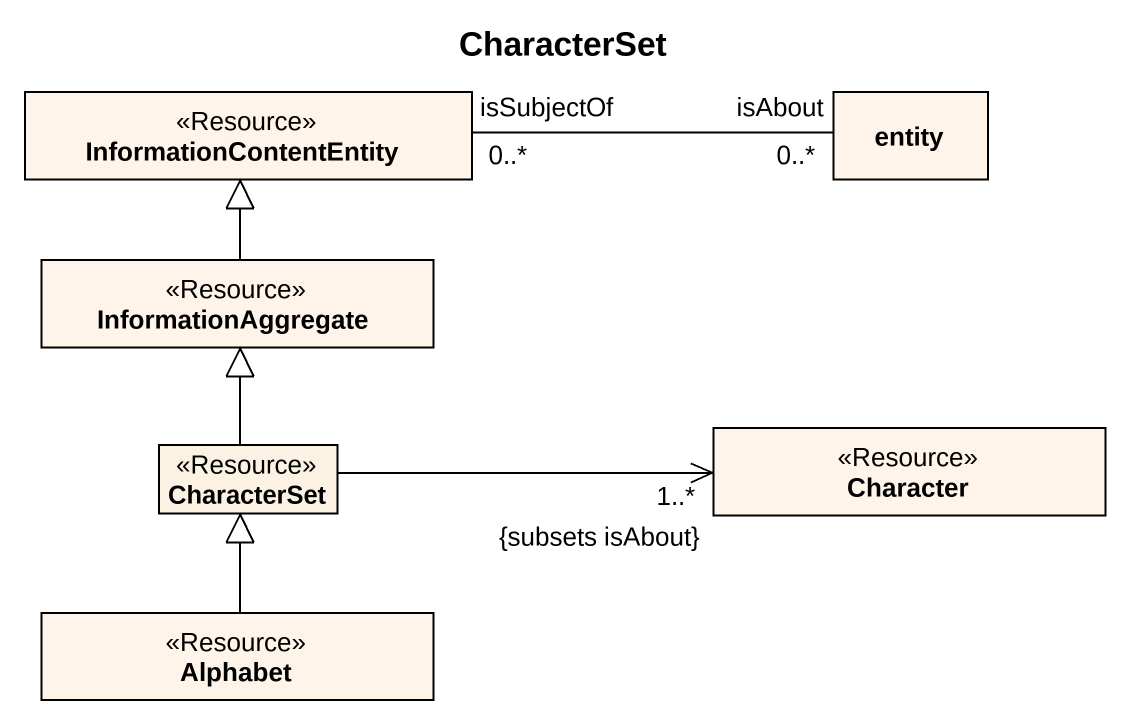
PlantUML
@startuml
title CharacterSet
hide circle
hide empty members
class InformationContentEntity <<Resource>> #FFF4EA
class "entity" as entity_ #FFF4EA
class InformationAggregate <<Resource>> #FFF4EA
class Character <<Resource>> #FFF4EA
class CharacterSet <<Resource>>
class Alphabet <<Resource>> #FFF4EA
InformationContentEntity "isSubjectOf\n0..*" -right- "isAbout\n0..*" entity_
InformationAggregate -up-|> InformationContentEntity
CharacterSet -up-|> InformationAggregate
CharacterSet -right-> "1..*\n{subsets isAbout}" Character
Alphabet -up-|> CharacterSet
@enduml
